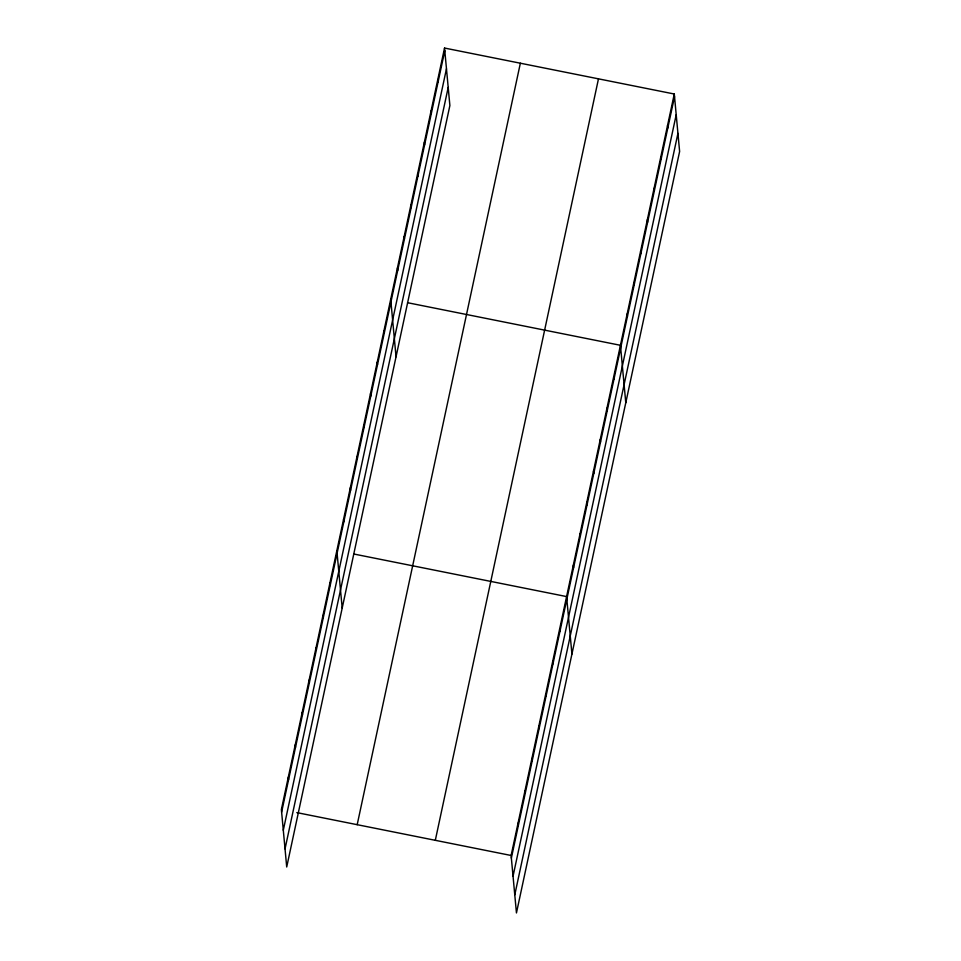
<?xml version="1.0" encoding="UTF-8"?>
<svg xmlns="http://www.w3.org/2000/svg" width="961" height="961" viewBox="0 0 961 961"><rect width="100%" height="100%" fill="white"/><g stroke="black" fill="none" stroke-linecap="round" stroke-linejoin="round"><path stroke-width="1.44" d="M444.547 48.05L281.381 809.522L286.714 866.99L449.88 105.518L444.547 48.05L674.286 94.01L679.619 151.478L516.453 912.95L511.12 855.482L674.286 94.01M281.621 812.129L444.787 50.657M283.303 830.232L446.469 68.76M285.033 848.887L448.198 87.415M357.192 824.682L520.357 63.222M435.309 840.31L598.475 78.85M511.36 858.089L674.526 96.617M513.042 876.192L676.208 114.731M514.772 894.847L677.937 133.375M407.548 302.703L620.446 345.299L625.779 402.767M353.708 553.992L566.594 596.577L571.927 654.057M296.829 812.61L511.12 855.482M667.559 125.423L667.799 128.029M660.832 156.835L661.072 159.442M654.093 188.248L654.333 190.855M647.366 219.649L647.606 222.267M640.639 251.061L640.879 253.68M633.9 282.474L634.14 285.081M627.173 313.887L627.413 316.493M613.707 376.712L613.959 379.319M606.98 408.113L607.22 410.731M600.253 439.525L600.493 442.144M593.526 470.938L593.766 473.545M586.787 502.351L587.027 504.957M580.06 533.763L580.3 536.37M573.333 565.176L573.573 567.783M559.662 628.938L559.903 631.557M552.731 661.3L552.971 663.919M545.788 693.674L546.04 696.281M538.857 726.035L539.097 728.642M531.926 758.397L532.166 761.004M524.994 790.759L525.235 793.366M518.051 823.121L518.291 825.727M437.82 79.463L438.06 82.069M431.093 110.875L431.333 113.482M424.354 142.276L424.594 144.895M417.627 173.689L417.867 176.307M410.9 205.101L411.14 207.708M404.161 236.514L404.413 239.121M397.434 267.927L397.674 270.534M390.707 299.339L396.04 356.807M383.968 330.74L384.22 333.359M377.241 362.153L377.481 364.76M370.514 393.566L370.754 396.172M363.787 424.978L364.027 427.585M357.048 456.391L357.288 458.998M350.321 487.792L350.561 490.41M343.594 519.204L343.834 521.823M336.855 550.617L342.188 608.085M329.923 582.979L330.164 585.585M322.992 615.34L323.232 617.959M316.049 647.702L316.301 650.321M309.118 680.064L309.358 682.682M302.186 712.425L302.427 715.044M295.255 744.787L295.495 747.406M288.312 777.161L288.552 779.767"/></g></svg>
